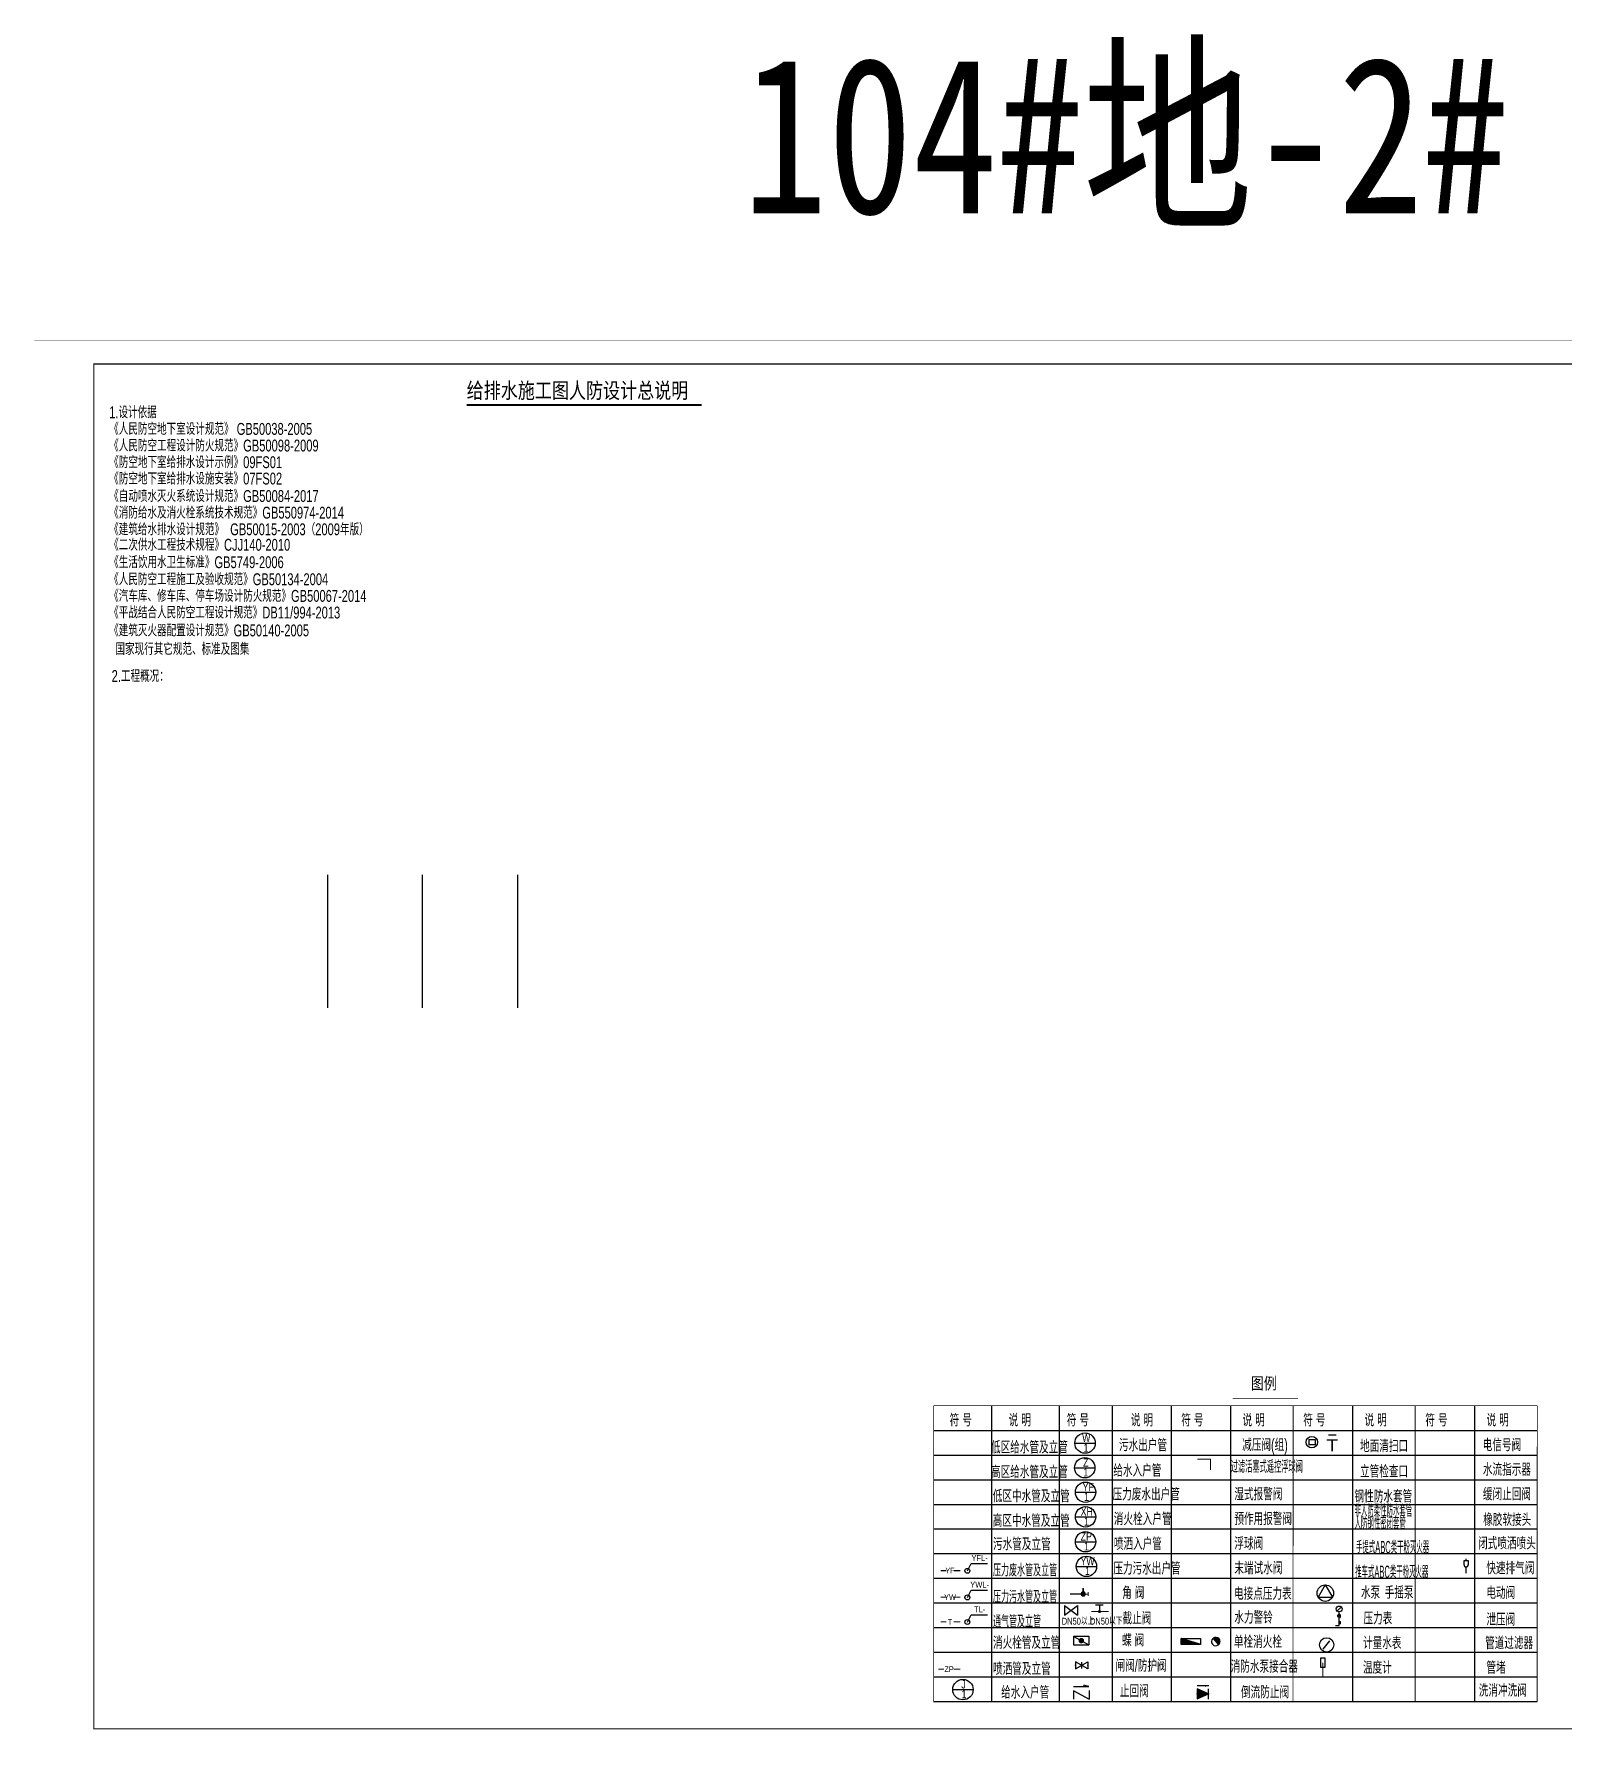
# Model space of a CAD drawing. Extents: x 71528 to 176633, y 18301 to 90566.
# Drawn here: x 71528 to 135810, y 18301 to 90566 of the extents above; entities that cross this region are included whole.
import ezdxf
from ezdxf.enums import TextEntityAlignment as Align

# ---------------------------------------------------------------- set-up
doc = ezdxf.new("R2010")
doc.units = 0
doc.header["$LTSCALE"] = 1000
doc.linetypes.add('ACAD_ISO10W100', pattern=[18, 12, -3, 0, -3])
doc.layers.get('0').update_dxf_attribs({"linetype": 'CONTINUOUS'})
for name, color, linetype in [('03-表格_185', 185, 'CONTINUOUS'), ('AS', 3, 'CONTINUOUS'), ('C_G', 2, 'CONTINUOUS'), ('DET3', 3, 'CONTINUOUS'), ('DIM_TEXT', 7, 'CONTINUOUS'), ('EQUIP_管件', 7, 'CONTINUOUS'), ('EQUIP_阀门', 7, 'CONTINUOUS'), ('GG', 7, 'CONTINUOUS'), ('HJ', 7, 'CONTINUOUS'), ('js', 1, 'CONTINUOUS'), ('P', 4, 'CONTINUOUS'), ('P_XF_GJ', 7, 'CONTINUOUS'), ('PIPE-污水', 2, 'CONTINUOUS'), ('ps', 2, 'CONTINUOUS'), ('SHEET_LINE', 6, 'CONTINUOUS'), ('TEXT', 1, 'CONTINUOUS'), ('TWT_IDEN', 3, 'CONTINUOUS'), ('TWT_SYMB', 3, 'CONTINUOUS'), ('VALVE_给水', 7, 'CONTINUOUS'), ('VPIPE_DIM', 3, 'CONTINUOUS'), ('XF1', 3, 'CONTINUOUS')]:
    doc.layers.add(name, color=color, linetype=linetype)
doc.layers.add('1', color=2, linetype='CONTINUOUS', lineweight=5)
doc.layers.add('WALL', color=4, linetype='CONTINUOUS', lineweight=20)
doc.styles.add('_HZTXT', font='ros.shx', dxfattribs={"width": 0.85, "bigfont": 'jd.shx'})
doc.styles.add('_jd', font='ROS', dxfattribs={"width": 0.75, "bigfont": 'JD'})
doc.styles.get("Standard").update_dxf_attribs({"font": 'GBENOR', "bigfont": 'GBCBIG'})
doc.styles.add('样式1', font='ROS', dxfattribs={"width": 0.7, "bigfont": 'JD'})
doc.styles.add('黑体', font='simhei.ttf', dxfattribs={"width": 0.8})

# ---------------------------------------------------------------- blocks, each defined once
blk = doc.blocks.new('172')
at = {"layer": 'ps'}
for p, q in [((-0.88, 0.81), (-0.88, -0.81)), ((-0.88, 0.81), (0.97, 0.81)), ((0.97, 0.81), (0.97, -0.81)), ((0.97, -0.81), (-0.88, -0.81))]:
    blk.add_line(p, q, dxfattribs=at)
blk.add_circle((0, 0), 1.74, dxfattribs=at)
blk = doc.blocks.new('p1120')
for p, q in [((-1.63, 3.48), (1.61, 3.48)), ((-1.18, 5), (1.18, 5))]:
    blk.add_line(p, q)
at = {"const_width": 0.5}
blk.add_lwpolyline([(0, 0), (0, 3.48)], dxfattribs=at)
blk = doc.blocks.new('147')
blk.add_line((-0.41, -0.51), (0.38, 0.49))
blk.add_lwpolyline([(0.38, 0.49, 0, 0.1, 0), (-0.06, 0.01, 1, 1, 0)], format="xyseb")
blk.add_circle((0, 0), 0.872)
blk = doc.blocks.new('165')
for p, q in [((-0.89, 0.65), (0.89, -0.65)), ((-0.89, -0.65), (0.89, 0.65)), ((-0.89, 0.65), (-0.89, -0.65)), ((0.89, 0.65), (0.89, -0.65))]:
    blk.add_line(p, q)
at = {"flags": 1}
for tag, p in [('DN', (-0.83, 0.98)), ('N', (-0.55, -2.32))]:
    blk.add_attdef(tag, p, '', height=1.4, dxfattribs=at)
blk = doc.blocks.new('DF')
at = {"layer": 'XF1'}
for p, q in [((36, 325), (456, 325)), ((36, 325), (36, 92)), ((36, 92), (456, 92)), ((45, 320), (456, 92)), ((456, 325), (456, 92))]:
    blk.add_line(p, q, dxfattribs=at)
at = {"layer": 'XF1', "const_width": 73.2}
blk.add_lwpolyline([(210, 207, 1), (287, 207, 1)], format="xyb", close=True, dxfattribs=at)
blk = doc.blocks.new('$VALVE$00000656')
for p, q in [((-113, 110), (-113, -100)), ((118, -164), (-119, -164))]:
    blk.add_line(p, q)
blk.add_lwpolyline([(119, 5, 203, 0, 0), (-113, 5, 0, 0, 0)], format="xyseb")
blk.add_lwpolyline([(119, 107), (-113, 5), (119, -97)], close=True)
for p in [(-113, 5), (119, 5)]:
    blk.add_point(p)
blk.add_solid([(-44, -164), (-44, -139), (-119, -164)])
blk = doc.blocks.new('$VALVE$00000296')
for points in [[(-125, 72), (-125, -72), (125, 72), (125, -72), (-125, 72)], [(0, 60), (0, -64)]]:
    blk.add_lwpolyline(points)
for p in [(-125, 0), (125, 0)]:
    blk.add_point(p)
blk = doc.blocks.new('FQJ_P-1')
for p, q in [((0, 0.5), (-0.43, -0.25)), ((0, 0.5), (0.43, -0.25)), ((-0.43, -0.25), (0.43, -0.25))]:
    blk.add_line(p, q)
blk.add_circle((0, 0), 0.5)
at = {"flags": 1}
for tag in ['SN', 'TY', 'UN']:
    blk.add_attdef(tag, (0, 0), '', height=0.01, dxfattribs=at)
blk = doc.blocks.new('BVYALIBI')
at = {"layer": 'GG', "linetype": 'Continuous'}
for p, q in [((0.27, 3.8), (1.73, 5.2)), ((0, 0), (1, 0)), ((1, 1.1), (1.4, 1.1)), ((1.4, 0.37), (1.4, 1.1))]:
    blk.add_line(p, q, dxfattribs=at)
blk.add_lwpolyline([(1, 0), (1, 1.91, -0.161538), (1.07, 2.04), (1.23, 2.19, 0.126676), (1.4, 2.46, 0.90299), (0.6, 2.8, 0.069201), (0.54, 2.62, 0.103446), (0.55, 2.48, 0.108114), (0.64, 2.35, 0.123264), (0.72, 2.32, 0.135293), (0.82, 2.34, 0.106904), (0.92, 2.41, 0.081898), (0.99, 2.53, 0.00903), (1, 2.54), (1, 3.7)], format="xyb", dxfattribs=at)
blk.add_circle((1, 4.5), 0.8, dxfattribs=at)
blk.add_solid([(1.73, 5.2), (1.09, 4.88), (1.73, 5.2), (1.24, 4.73)], dxfattribs=at)
blk = doc.blocks.new('*X58')
at = {"color": 0}
for p, q in [((7200.15625, 5700.15625), (7201, 5700.15625)), ((7200.1625, 5700.1625), (7201, 5700.1625)), ((7200.16875, 5700.16875), (7201, 5700.16875)), ((7200.175, 5700.175), (7201, 5700.175)), ((7200.18125, 5700.18125), (7201, 5700.18125)), ((7200.1875, 5700.1875), (7201, 5700.1875)), ((7200.19375, 5700.19375), (7201, 5700.19375)), ((7200.2, 5700.2), (7201, 5700.2)), ((7200.20625, 5700.20625), (7201, 5700.20625)), ((7200.2125, 5700.2125), (7201, 5700.2125)), ((7200.21875, 5700.21875), (7201, 5700.21875)), ((7200.225, 5700.225), (7201, 5700.225)), ((7200.23125, 5700.23125), (7201, 5700.23125)), ((7200.2375, 5700.2375), (7201, 5700.2375)), ((7200.24375, 5700.24375), (7201, 5700.24375)), ((7200.25, 5700.25), (7201, 5700.25)), ((7200.25625, 5700.25625), (7201, 5700.25625)), ((7200.2625, 5700.2625), (7201, 5700.2625)), ((7200.26875, 5700.26875), (7201, 5700.26875)), ((7200.275, 5700.275), (7201, 5700.275)), ((7200.28125, 5700.28125), (7201, 5700.28125)), ((7200.2875, 5700.2875), (7201, 5700.2875)), ((7200.29375, 5700.29375), (7201, 5700.29375)), ((7200.3, 5700.3), (7201, 5700.3)), ((7200.30625, 5700.30625), (7201, 5700.30625)), ((7200.3125, 5700.3125), (7201, 5700.3125)), ((7200.31875, 5700.31875), (7201, 5700.31875)), ((7200.325, 5700.325), (7201, 5700.325)), ((7200.33125, 5700.33125), (7201, 5700.33125)), ((7200.3375, 5700.3375), (7201, 5700.3375)), ((7200.34375, 5700.34375), (7201, 5700.34375)), ((7200.35, 5700.35), (7201, 5700.35)), ((7200.35625, 5700.35625), (7201, 5700.35625)), ((7200.3625, 5700.3625), (7201, 5700.3625)), ((7200.36875, 5700.36875), (7201, 5700.36875)), ((7200.375, 5700.375), (7201, 5700.375)), ((7200.38125, 5700.38125), (7201, 5700.38125)), ((7200.3875, 5700.3875), (7201, 5700.3875)), ((7200.39375, 5700.39375), (7201, 5700.39375)), ((7200.4, 5700.4), (7201, 5700.4)), ((7200.40625, 5700.40625), (7201, 5700.40625)), ((7200.4125, 5700.4125), (7201, 5700.4125)), ((7200.41875, 5700.41875), (7201, 5700.41875)), ((7200.425, 5700.425), (7201, 5700.425)), ((7200.43125, 5700.43125), (7201, 5700.43125)), ((7200.4375, 5700.4375), (7201, 5700.4375)), ((7200.44375, 5700.44375), (7201, 5700.44375)), ((7200.45, 5700.45), (7201, 5700.45)), ((7200.45625, 5700.45625), (7201, 5700.45625)), ((7200.4625, 5700.4625), (7201, 5700.4625)), ((7200.46875, 5700.46875), (7201, 5700.46875)), ((7200.475, 5700.475), (7201, 5700.475)), ((7200.48125, 5700.48125), (7201, 5700.48125)), ((7200.4875, 5700.4875), (7201, 5700.4875)), ((7200.49375, 5700.49375), (7201, 5700.49375)), ((7200.5, 5700.5), (7201, 5700.5)), ((7200.50625, 5700.50625), (7201, 5700.50625)), ((7200.5125, 5700.5125), (7201, 5700.5125)), ((7200.51875, 5700.51875), (7201, 5700.51875)), ((7200.525, 5700.525), (7201, 5700.525)), ((7200.53125, 5700.53125), (7201, 5700.53125)), ((7200.5375, 5700.5375), (7201, 5700.5375)), ((7200.54375, 5700.54375), (7201, 5700.54375)), ((7200.55, 5700.55), (7201, 5700.55)), ((7200.55625, 5700.55625), (7201, 5700.55625)), ((7200.5625, 5700.5625), (7201, 5700.5625)), ((7200.56875, 5700.56875), (7201, 5700.56875)), ((7200.575, 5700.575), (7201, 5700.575)), ((7200.58125, 5700.58125), (7201, 5700.58125)), ((7200.5875, 5700.5875), (7201, 5700.5875)), ((7200.59375, 5700.59375), (7201, 5700.59375)), ((7200.6, 5700.6), (7201, 5700.6)), ((7200.60625, 5700.60625), (7201, 5700.60625)), ((7200.6125, 5700.6125), (7201, 5700.6125)), ((7200.61875, 5700.61875), (7201, 5700.61875)), ((7200.625, 5700.625), (7201, 5700.625)), ((7200.63125, 5700.63125), (7201, 5700.63125)), ((7200.6375, 5700.6375), (7201, 5700.6375)), ((7200.64375, 5700.64375), (7201, 5700.64375)), ((7200.65, 5700.65), (7201, 5700.65)), ((7200.65625, 5700.65625), (7201, 5700.65625)), ((7200.6625, 5700.6625), (7201, 5700.6625)), ((7200.66875, 5700.66875), (7201, 5700.66875)), ((7200.675, 5700.675), (7201, 5700.675)), ((7200.68125, 5700.68125), (7201, 5700.68125)), ((7200.6875, 5700.6875), (7201, 5700.6875)), ((7200.69375, 5700.69375), (7201, 5700.69375)), ((7200.7, 5700.7), (7201, 5700.7)), ((7200.70625, 5700.70625), (7201, 5700.70625)), ((7200.7125, 5700.7125), (7201, 5700.7125)), ((7200.71875, 5700.71875), (7201, 5700.71875)), ((7200.725, 5700.725), (7201, 5700.725)), ((7200.73125, 5700.73125), (7201, 5700.73125)), ((7200.7375, 5700.7375), (7201, 5700.7375)), ((7200.74375, 5700.74375), (7201, 5700.74375)), ((7200.75, 5700.75), (7201, 5700.75)), ((7200.75625, 5700.75625), (7201, 5700.75625)), ((7200.7625, 5700.7625), (7201, 5700.7625)), ((7200.76875, 5700.76875), (7201, 5700.76875)), ((7200.775, 5700.775), (7201, 5700.775)), ((7200.78125, 5700.78125), (7201, 5700.78125)), ((7200.7875, 5700.7875), (7201, 5700.7875)), ((7200.79375, 5700.79375), (7201, 5700.79375)), ((7200.8, 5700.8), (7201, 5700.8)), ((7200.80625, 5700.80625), (7201, 5700.80625)), ((7200.8125, 5700.8125), (7201, 5700.8125)), ((7200.81875, 5700.81875), (7201, 5700.81875)), ((7200.825, 5700.825), (7201, 5700.825)), ((7200.83125, 5700.83125), (7201, 5700.83125)), ((7200.8375, 5700.8375), (7201, 5700.8375)), ((7200.84375, 5700.84375), (7201, 5700.84375)), ((7200.85, 5700.85), (7201, 5700.85)), ((7200.85625, 5700.85625), (7201, 5700.85625)), ((7200.8625, 5700.8625), (7201, 5700.8625)), ((7200.86875, 5700.86875), (7201, 5700.86875)), ((7200.875, 5700.875), (7201, 5700.875)), ((7200.88125, 5700.88125), (7201, 5700.88125)), ((7200.8875, 5700.8875), (7201, 5700.8875)), ((7200.89375, 5700.89375), (7201, 5700.89375)), ((7200.9, 5700.9), (7201, 5700.9)), ((7200.90625, 5700.90625), (7201, 5700.90625)), ((7200.9125, 5700.9125), (7201, 5700.9125)), ((7200.91875, 5700.91875), (7201, 5700.91875)), ((7200.925, 5700.925), (7201, 5700.925)), ((7200.93125, 5700.93125), (7201, 5700.93125)), ((7200.9375, 5700.9375), (7201, 5700.9375)), ((7200.94375, 5700.94375), (7201, 5700.94375)), ((7200.95, 5700.95), (7201, 5700.95)), ((7200.95625, 5700.95625), (7201, 5700.95625)), ((7200.9625, 5700.9625), (7201, 5700.9625)), ((7200.96875, 5700.96875), (7201, 5700.96875)), ((7200.975, 5700.975), (7201, 5700.975)), ((7200.98125, 5700.98125), (7201, 5700.98125)), ((7200.9875, 5700.9875), (7201, 5700.9875)), ((7200.99375, 5700.99375), (7201, 5700.99375)), ((7200.00625, 5700.00625), (7201, 5700.00625)), ((7200.0125, 5700.0125), (7201, 5700.0125)), ((7200.01875, 5700.01875), (7201, 5700.01875)), ((7200.025, 5700.025), (7201, 5700.025)), ((7200.03125, 5700.03125), (7201, 5700.03125)), ((7200.0375, 5700.0375), (7201, 5700.0375)), ((7200.04375, 5700.04375), (7201, 5700.04375)), ((7200.05, 5700.05), (7201, 5700.05)), ((7200.05625, 5700.05625), (7201, 5700.05625)), ((7200.0625, 5700.0625), (7201, 5700.0625)), ((7200.06875, 5700.06875), (7201, 5700.06875)), ((7200.075, 5700.075), (7201, 5700.075)), ((7200.08125, 5700.08125), (7201, 5700.08125)), ((7200.0875, 5700.0875), (7201, 5700.0875)), ((7200.09375, 5700.09375), (7201, 5700.09375)), ((7200.1, 5700.1), (7201, 5700.1)), ((7200.10625, 5700.10625), (7201, 5700.10625)), ((7200.1125, 5700.1125), (7201, 5700.1125)), ((7200.11875, 5700.11875), (7201, 5700.11875)), ((7200.125, 5700.125), (7201, 5700.125)), ((7200.13125, 5700.13125), (7201, 5700.13125)), ((7200.1375, 5700.1375), (7201, 5700.1375)), ((7200.14375, 5700.14375), (7201, 5700.14375)), ((7200.15, 5700.15), (7201, 5700.15))]:
    blk.add_line(p, q, dxfattribs=at)
blk = doc.blocks.new('_SXHS')
for p, q in [((0.5, 0.5), (-0.5, 0.5)), ((-0.5, 0.5), (-0.5, -0.5)), ((0.5, 0.5), (-0.5, -0.5)), ((0.5, -0.5), (0.5, 0.5)), ((-0.5, -0.5), (0.5, -0.5))]:
    blk.add_line(p, q)
at = {"rotation": 180}
blk.add_blockref('*X58', (7200.5, 5700.5), dxfattribs=at)
blk = doc.blocks.new('*X60')
at = {"color": 0}
for p, q in [((29358, 120886), (29543, 121071)), ((29358, 120893), (29536, 121071)), ((29359, 120879), (29550, 121071)), ((29359, 120901), (29529, 121071)), ((29359, 120908), (29521, 121071)), ((29359, 120873), (29557, 121070)), ((29360, 120867), (29563, 121070)), ((29360, 120916), (29513, 121070)), ((29361, 120861), (29569, 121069)), ((29361, 120925), (29505, 121068)), ((29362, 120855), (29575, 121068)), ((29363, 120849), (29581, 121066)), ((29363, 120934), (29496, 121066)), ((29365, 120843), (29586, 121065)), ((29366, 120944), (29486, 121064)), ((29366, 120838), (29592, 121063)), ((29368, 120832), (29597, 121062)), ((29370, 120954), (29475, 121060)), ((29373, 120830), (29602, 121060)), ((29375, 120966), (29463, 121055)), ((29382, 120981), (29449, 121047)), ((29384, 120834), (29608, 121058)), ((29395, 120838), (29613, 121056)), ((29397, 121003), (29427, 121032)), ((29407, 120843), (29617, 121053)), ((29418, 120847), (29622, 121051)), ((29430, 120851), (29627, 121048)), ((29441, 120856), (29631, 121046)), ((29452, 120860), (29635, 121043)), ((29464, 120864), (29640, 121040)), ((29475, 120869), (29644, 121037)), ((29486, 120873), (29648, 121034)), ((29498, 120877), (29652, 121031)), ((29509, 120882), (29656, 121028)), ((29521, 120886), (29660, 121025)), ((29532, 120890), (29663, 121021)), ((29543, 120894), (29667, 121018)), ((29555, 120899), (29670, 121014)), ((29566, 120903), (29674, 121011)), ((29578, 120907), (29677, 121007)), ((29589, 120912), (29680, 121003)), ((29600, 120916), (29683, 120999)), ((29612, 120920), (29686, 120995)), ((29623, 120925), (29689, 120991)), ((29634, 120929), (29692, 120986)), ((29646, 120933), (29694, 120982)), ((29657, 120938), (29697, 120977)), ((29669, 120942), (29699, 120973)), ((29680, 120946), (29702, 120968)), ((29691, 120951), (29704, 120963)), ((29703, 120955), (29706, 120958))]:
    blk.add_line(p, q, dxfattribs=at)
blk = doc.blocks.new('DKP1')
at = {"layer": 'XF1'}
blk.add_line((-143, 218), (209, 141), dxfattribs=at)
for start, end in [(168.39684, 347.45224), (348.4383, 166.03761)]:
    blk.add_arc((33, 178), 180, start, end, dxfattribs=at)
at = {"layer": 'XF1', "rotation": 326.9353206275109}
blk.add_blockref('*X60', (-90678, -85020), dxfattribs=at)
blk = doc.blocks.new('$VALVE$00000605')
blk.add_lwpolyline([(-70, 700), (70, 700), (70, 350), (-70, 350), (-70, 700)])
at = {"const_width": 30}
blk.add_lwpolyline([(0, 521), (0, 0)], dxfattribs=at)

msp = doc.modelspace()

# ---------------------------------------------------------------- hatches: boundary and pattern name
at = {"layer": '1', "linetype": 'Continuous'}
msp.add_hatch(color=85, dxfattribs=at).paths.add_polyline_path([(115740, 24971, 1), (115550, 24971, 1)])

# ---------------------------------------------------------------- linework, layer by layer
at = {"color": 85}
for p, q in [((111785, 32891, 0), (111783, 20450, 0)), ((114638, 32891, 0), (114636, 20450, 0)), ((116861, 32891, 0), (116859, 20450, 0)), ((119341, 32891, 0), (119339, 20450, 0)), ((121837, 32891, 0), (121835, 20450, 0)), ((126972, 32891, 0), (126970, 20450, 0)), ((132106, 32890, 0), (132104, 20450, 0)), ((109355, 31854, 0), (134741, 31854, 0)), ((109355, 30818, 0), (134741, 30818, 0)), ((109355, 29781, 0), (134741, 29781, 0)), ((109355, 28744, 0), (134741, 28744, 0)), ((109355, 27707, 0), (134741, 27707, 0)), ((109355, 26670, 0), (134741, 26670, 0)), ((109355, 25634, 0), (134741, 25634, 0)), ((109355, 24597, 0), (134740, 24597, 0)), ((109355, 23560, 0), (134740, 23560, 0)), ((109355, 22523, 0), (134740, 22523, 0)), ((109355, 22523, 0), (134740, 22523, 0)), ((109355, 21486, 0), (134740, 21486, 0)), ((109353, 20450, 0), (134740, 20450, 0)), ((109355, 20450, 0), (134740, 20450, 0)), ((109355, 20450, 0), (134740, 20450, 0))]:
    msp.add_line(p, q, dxfattribs=at)
for p, q in [((131661, 26376, 0), (131841, 26376, 0)), ((131661, 26200, 0), (131661, 26376, 0)), ((131749, 26376, 0), (131749, 26456, 0)), ((131749, 25856, 0), (131749, 26110, 0)), ((131841, 26376, 0), (131841, 26200, 0))]:
    msp.add_line(p, q)
at = {"color": 85, "elevation": 0}
for points, const_width in [([(109357, 32891), (134742, 32891)], 34.6), ([(109355, 32891), (134742, 32891)], 21.6), ([(121930, 33205), (124679, 33205)], 34.6), ([(124471, 20450), (124473, 32891)], 34.6), ([(129605, 20450), (129607, 32891)], 34.6), ([(129605, 20450), (129607, 32890)], 34.6), ([(134740, 20450), (134742, 32890)], 34.6)]:
    msp.add_lwpolyline(points, dxfattribs=dict(at, const_width=const_width))
msp.add_arc((131751, 26200, 0), 90, 180, 0)
at = {"layer": '03-表格_185'}
for p, q in [((83859, 55219), (83859, 49619)), ((87859, 49619), (87859, 55219)), ((91859, 49619), (91859, 55219))]:
    msp.add_line(p, q, dxfattribs=at)
at = {"layer": '1', "color": 85, "linetype": 'Continuous'}
for p, q in [((115740, 24971, 0), (115261, 24971, 0)), ((115631, 24971, 0), (115849, 24971, 0)), ((115645, 25066, 0), (115645, 25213, 0)), ((115849, 24971, 0), (115849, 25052, 0)), ((115849, 24971, 0), (115849, 24889, 0))]:
    msp.add_line(p, q, dxfattribs=at)
msp.add_circle((115645, 24971, 0), 95, dxfattribs=at)
at = {"layer": 'AS', "color": 85}
for p, q in [((116489, 24500, 0), (116166, 24500, 0)), ((116334, 24500, 0), (116334, 24218, 0))]:
    msp.add_line(p, q, dxfattribs=at)
at = {"layer": 'AS', "color": 85, "const_width": 43.2, "elevation": 0}
msp.add_lwpolyline([(115984, 24234), (116715, 24234)], dxfattribs=at)
at = {"layer": 'AS', "color": 85, "const_width": 60.9, "elevation": 0}
msp.add_lwpolyline([(116293, 24234, 1), (116361, 24234, 1)], format="xyb", close=True, dxfattribs=at)
at = {"layer": 'C_G', "color": 85, "linetype": 'Continuous', "const_width": 34.6, "elevation": 0}
for points in [[(109355, 20450), (109357, 32891)], [(109353, 20450), (134740, 20450)]]:
    msp.add_lwpolyline(points, dxfattribs=at)
at = {"layer": 'DET3', "color": 85, "linetype": 'ACAD_ISO10W100', "lineweight": -3}
for p, q in [((115550, 24971, 0), (115261, 24971, 0)), ((115550, 24971, 0), (115261, 24971, 0)), ((115645, 25066, 0), (115645, 25213, 0))]:
    msp.add_line(p, q, dxfattribs=at)
at = {"layer": 'js', "color": 85, "const_width": 51.8, "elevation": 0}
for points in [[(115083, 24971), (115645, 24971)], [(115645, 25213), (115645, 24971)]]:
    msp.add_lwpolyline(points, dxfattribs=at)
at = {"layer": 'PIPE-污水', "color": 85, "const_width": 51.8, "elevation": 0}
for points in [[(109651, 25957), (109891, 25957)], [(110190, 25957), (110469, 25957)], [(109552, 21810), (109792, 21810)], [(110190, 21810), (110469, 21810)]]:
    msp.add_lwpolyline(points, dxfattribs=at)
at = {"layer": 'PIPE-污水', "color": 85}
for centre in [(110772, 25948, 0), (110772, 24830, 0), (110772, 23794, 0)]:
    msp.add_circle(centre, 104, dxfattribs=at)
at = {"layer": 'SHEET_LINE'}
for points, const_width in [([(71530, 18304), (176630, 18304), (176630, 77704), (71530, 77704)], 5), ([(169130, 76704), (74030, 76704), (74030, 19304), (169130, 19304)], 50)]:
    msp.add_lwpolyline(points, close=True, dxfattribs=dict(at, const_width=const_width))
at = {"layer": 'TWT_IDEN', "color": 85}
for p, q in [((115292, 31319, 0), (116150, 31319, 0)), ((115280, 30282, 0), (116139, 30282, 0)), ((115312, 29253, 0), (116171, 29253, 0)), ((115312, 28217, 0), (116171, 28217, 0)), ((115312, 27171, 0), (116171, 27171, 0)), ((110772, 25948, 0), (110925, 26255, 0)), ((115350, 26135, 0), (116209, 26135, 0)), ((110772, 24830, 0), (110925, 25138, 0)), ((110925, 25138, 0), (111621, 25138, 0)), ((110772, 23794, 0), (110925, 24101, 0)), ((110925, 24101, 0), (111621, 24101, 0)), ((110156, 20951, 0), (111015, 20951, 0))]:
    msp.add_line(p, q, dxfattribs=at)
at = {"layer": 'TWT_IDEN', "color": 85, "const_width": 51.8, "elevation": 0}
for points in [[(109651, 24840), (109891, 24840)], [(110190, 24840), (110469, 24840)], [(109651, 23803), (109891, 23803)], [(110190, 23803), (110469, 23803)]]:
    msp.add_lwpolyline(points, dxfattribs=at)
at = {"layer": 'TWT_IDEN', "color": 85}
for centre in [(115721, 31319, 0), (115710, 30282, 0), (115742, 29253, 0), (115742, 28217, 0), (115742, 27171, 0), (115780, 26135, 0), (110586, 20951, 0)]:
    msp.add_circle(centre, 429, dxfattribs=at)
at = {"layer": 'TWT_SYMB', "const_width": 87.5}
msp.add_lwpolyline([(89710, 74981), (99602, 74981)], dxfattribs=at)
at = {"layer": 'VPIPE_DIM', "color": 85}
msp.add_line((110925, 26255, 0), (111621, 26255, 0), dxfattribs=at)
at = {"layer": 'WALL'}
for p, q in [((120448, 30641, 0), (120996, 30641, 0)), ((120996, 30641, 0), (120996, 30199, 0))]:
    msp.add_line(p, q, dxfattribs=at)
at = {"layer": 'XF1', "color": 85}
for p, q in [((115235, 21076, 0), (115881, 21076, 0)), ((115670, 21132, 0), (115656, 21076, 0)), ((115881, 21076, 0), (115670, 21132, 0)), ((115234, 20908, 0), (115234, 20546, 0)), ((115247, 20900, 0), (115888, 20546, 0)), ((115888, 20908, 0), (115888, 20546, 0))]:
    msp.add_line(p, q, dxfattribs=at)

# ---------------------------------------------------------------- block references
at = {"color": 85, "xscale": 138.2400000002235, "yscale": 138.2400000002235, "zscale": 138.2400000002235}
for name, p in [('172', (125262, 31359, 0)), ('p1120', (126121, 30972, 0))]:
    msp.add_blockref(name, p, dxfattribs=at)
at = {"layer": 'AS', "color": 85, "xscale": 311.0400000002235, "yscale": 311.0400000002235, "zscale": 311.0400000002235}
msp.add_blockref('165', (115130, 24282, 0), dxfattribs=at)
at = {"layer": 'EQUIP_管件', "color": 85, "xscale": 345.6, "yscale": 345.6, "zscale": 345.6}
msp.add_blockref('147', (125883, 22835, 0), dxfattribs=at)
at = {"layer": 'EQUIP_阀门', "color": 85}
for name, p, xscale, yscale, zscale in [('$VALVE$00000296', (115575, 21975, 0), 2.073600000143051, 2.073600000143051, 2.073600000143051), ('$VALVE$00000656', (120681, 20783, 0), -2.073600000143051, -2.073600000143051, 2.073599999999999)]:
    msp.add_blockref(name, p, dxfattribs=dict(at, xscale=xscale, yscale=yscale, zscale=zscale))
at = {"layer": 'HJ', "color": 85, "xscale": 691.1999999999999, "yscale": 691.1999999999999, "zscale": 691.1999999999999}
msp.add_blockref('FQJ_P-1', (125827, 25009, 0), dxfattribs=at)
at = {"layer": 'P', "color": 85, "xscale": 153.607679999806, "yscale": 153.607679999806, "zscale": 153.607679999806}
msp.add_blockref('BVYALIBI', (126257, 23653, 0), dxfattribs=at)
at = {"layer": 'P_XF_GJ', "color": 85}
for name, p, xscale, yscale, zscale, rotation in [('DKP1', (121084, 22852, 0), 0.9953279994870929, 0.9953279994870929, 0.9953279994870929, 322.4084200415761), ('_SXHS', (120173, 22973, 0), -808.7040000004694, 248.8319999999832, 808.7039999999995, 180)]:
    msp.add_blockref(name, p, dxfattribs=dict(at, xscale=xscale, yscale=yscale, zscale=zscale, rotation=rotation))
at = {"layer": 'VALVE_给水', "xscale": 1.152, "yscale": 1.152, "zscale": 1.152}
msp.add_blockref('$VALVE$00000605', (125723, 21480, 0), dxfattribs=at)
at = {"layer": 'XF1', "color": 85, "xscale": 1.555200000107288, "yscale": 1.555200000107288, "zscale": 1.555200000107288}
msp.add_blockref('DF', (115178, 22690, 0), dxfattribs=at)

# ---------------------------------------------------------------- texts
at = {"color": 85, "style": '_jd'}
for s, width, p in [('符 号', 0.65, (110027, 32022, 0)), ('说 明', 0.65, (112511, 32022, 0)), ('符 号', 0.65, (114953, 32022, 0)), ('说 明', 0.65, (117649, 32022, 0)), ('符 号', 0.65, (119767, 32022, 0)), ('说 明', 0.65, (122344, 32022, 0)), ('符 号', 0.65, (124899, 32022, 0)), ('说 明', 0.65, (127476, 32022, 0)), ('符 号', 0.65, (130034, 32022, 0)), ('说 明', 0.65, (132610, 32022, 0)), ('低区给水管及立管', 0.6, (111765, 30882, 0)), ('污水出户管', 0.65, (117149, 30971, 0)), ('减压阀(组)', 0.65, (122332, 30984, 0)), ('地面清扫口', 0.65, (127287, 30936, 0)), ('电信号阀', 0.65, (132450, 30978, 0)), ('高区给水管及立管', 0.6, (111765, 29845, 0)), ('给水入户管', 0.65, (116911, 29903, 0)), ('过滤活塞式遥控浮球阀', 0.45, (121851, 30070, 0)), ('立管检查口', 0.65, (127287, 29868, 0)), ('水流指示器', 0.65, (132456, 29947, 0)), ('低区中水管及立管', 0.6, (111841, 28832, 0)), ('压力废水出户管', 0.65, (116878, 28905, 0)), ('湿式报警阀', 0.65, (122001, 28909, 0)), ('钢性防水套管', 0.65, (127057, 28817, 0)), ('缓闭止回阀', 0.65, (132456, 28910, 0)), ('高区中水管及立管', 0.6, (111841, 27795, 0)), ('消火栓入户管', 0.65, (116932, 27869, 0)), ('预作用报警阀', 0.65, (122001, 27872, 0)), ('人防钢性密闭套管', 0.4, (127057, 27695, 0)), ('非人防柔性防水套管', 0.4, (127057, 28223, 0)), ('橡胶软接头', 0.65, (132469, 27836, 0)), ('污水管及立管', 0.65, (111850, 26811, 0)), ('喷洒入户管', 0.65, (116932, 26823, 0)), ('浮球阀', 0.65, (122001, 26835, 0)), ('手提式ABC类干粉灭火器', 0.4, (127120, 26684, 0)), ('闭式喷洒喷头', 0.65, (132254, 26844, 0)), ('压力废水管及立管', 0.5, (111850, 25715, 0)), ('压力污水出户管', 0.65, (116912, 25787, 0)), ('末端试水阀', 0.65, (122001, 25799, 0)), ('推车式ABC类干粉灭火器', 0.4, (127083, 25648, 0)), ('快速排气阀', 0.65, (132601, 25799, 0)), ('角 阀', 0.65, (117282, 24760, 0)), ('电接点压力表', 0.65, (121988, 24726, 0)), ('水泵', 0.65, (127327, 24773, 0)), ('手摇泵', 0.65, (128325, 24773, 0)), ('电动阀', 0.65, (132601, 24764, 0)), ('压力污水管及立管', 0.5, (111850, 24598, 0)), ('通气管及立管', 0.5, (111850, 23561, 0)), ('截止阀', 0.65, (117295, 23690, 0)), ('水力警铃', 0.65, (122001, 23725, 0)), ('压力表', 0.65, (127431, 23690, 0)), ('泄压阀', 0.65, (132601, 23639, 0)), ('消火栓管及立管', 0.65, (111850, 22664, 0)), ('蝶 阀', 0.65, (117278, 22767, 0)), ('单栓消火栓', 0.65, (121984, 22700, 0)), ('计量水表', 0.65, (127413, 22654, 0)), ('管道过滤器', 0.65, (132548, 22652, 0)), ('喷洒管及立管', 0.65, (111850, 21568, 0)), ('闸阀/防护阀', 0.65, (117003, 21700, 0)), ('消防水泵接合器', 0.65, (121846, 21663, 0)), ('温度计', 0.65, (127413, 21617, 0)), ('管堵', 0.65, (132603, 21616, 0)), ('给水入户管', 0.65, (112193, 20573, 0)), ('止回阀', 0.65, (117187, 20628, 0)), ('倒流防止阀', 0.65, (122281, 20580, 0)), ('洗消冲洗阀', 0.65, (132285, 20656, 0))]:
    msp.add_text(s, height=518.4, dxfattribs=dict(at, width=width)).set_placement(p)
at = {"color": 85, "char_height": 288, "attachment_point": 1, "style": '_jd'}
for s, insert in [('DN50以上', (114743, 23973, 0)), ('DN50以下', (115929, 23973, 0))]:
    msp.add_mtext(s, dxfattribs=dict(at, insert=insert))
at = {"layer": 'DIM_TEXT', "color": 85, "style": '_HZTXT', "width": 0.8}
for s, p in [('YF', (110041, 25957, 0)), ('YW', (110041, 24840, 0)), ('T', (110041, 23803, 0)), ('ZP', (110002, 21810, 0))]:
    msp.add_text(s, height=240, dxfattribs=at).set_placement(p, align=Align.MIDDLE)
at = {"layer": 'TEXT', "color": 0, "style": '样式1', "width": 0.7}
for s, p in [('1.设计依据', (74675, 74423)), ('《人民防空地下室设计规范》 GB50038-2005', (74675, 73723)), ('《人民防空工程设计防火规范》GB50098-2009', (74675, 73023)), ('《防空地下室给排水设计示例》09FS01', (74675, 72323)), ('《防空地下室给排水设施安装》07FS02', (74675, 71634)), ('《自动喷水灭火系统设计规范》GB50084-2017', (74675, 70900)), ('《消防给水及消火栓系统技术规范》GB550974-2014', (74675, 70200)), ('《建筑给水排水设计规范》  GB50015-2003（2009年版）', (74675, 69500)), ('《二次供水工程技术规程》CJJ140-2010', (74675, 68849)), ('《生活饮用水卫生标准》GB5749-2006', (74675, 68117)), ('《人民防空工程施工及验收规范》GB50134-2004', (74675, 67400)), ('《汽车库、修车库、停车场设计防火规范》GB50067-2014', (74675, 66700)), ('《平战结合人民防空工程设计规范》DB11/994-2013', (74675, 66000)), ('《建筑灭火器配置设计规范》GB50140-2005', (74675, 65247)), ('国家现行其它规范、标准及图集', (74938, 64467)), ('2.工程概况：', (74779, 63330))]:
    msp.add_text(s, height=500, dxfattribs=at).set_placement(p)
at = {"layer": 'TWT_IDEN', "color": 85, "style": '_HZTXT', "width": 0.8}
for s, height, p in [('W', 346, (115600, 31368, 0)), ('1', 346, (115661, 30955, 0)), ('Z', 346, (115640, 30331, 0)), ('YF', 345.6, (115621, 29302, 0)), ('1', 346, (115650, 29919, 0)), ('1', 346, (115682, 28890, 0)), ('XH', 345.6, (115537, 28266, 0)), ('1', 346, (115682, 27853, 0)), ('ZP', 345.6, (115537, 27220, 0)), ('1', 346, (115682, 26807, 0)), ('YW', 345.6, (115529, 26184, 0)), ('1', 346, (115720, 25771, 0)), ('J', 346, (110517, 21001, 0)), ('1', 346, (110526, 20588, 0))]:
    msp.add_text(s, height=height, dxfattribs=at).set_placement(p)
for s, p in [('YWL-', (111288, 25238, 0)), ('TL-', (111288, 24201, 0))]:
    msp.add_text(s, height=259.2, dxfattribs=at).set_placement(p, align=Align.CENTER)
at = {"layer": 'TWT_SYMB', "color": 7, "style": '黑体', "width": 0.8}
for s, height, p in [('104#地-2#', 6571.7, (101314, 83036)), ('给排水施工图人防设计总说明', 657.17, (89710, 75259)), ('图例', 500, (122695, 33582))]:
    msp.add_text(s, height=height, dxfattribs=at).set_placement(p)
at = {"layer": 'VPIPE_DIM', "color": 85, "style": '_HZTXT', "width": 0.8}
msp.add_text('YFL-', height=259.2, dxfattribs=at).set_placement((111288, 26355, 0), align=Align.CENTER)

doc.saveas('drawing.dxf')
